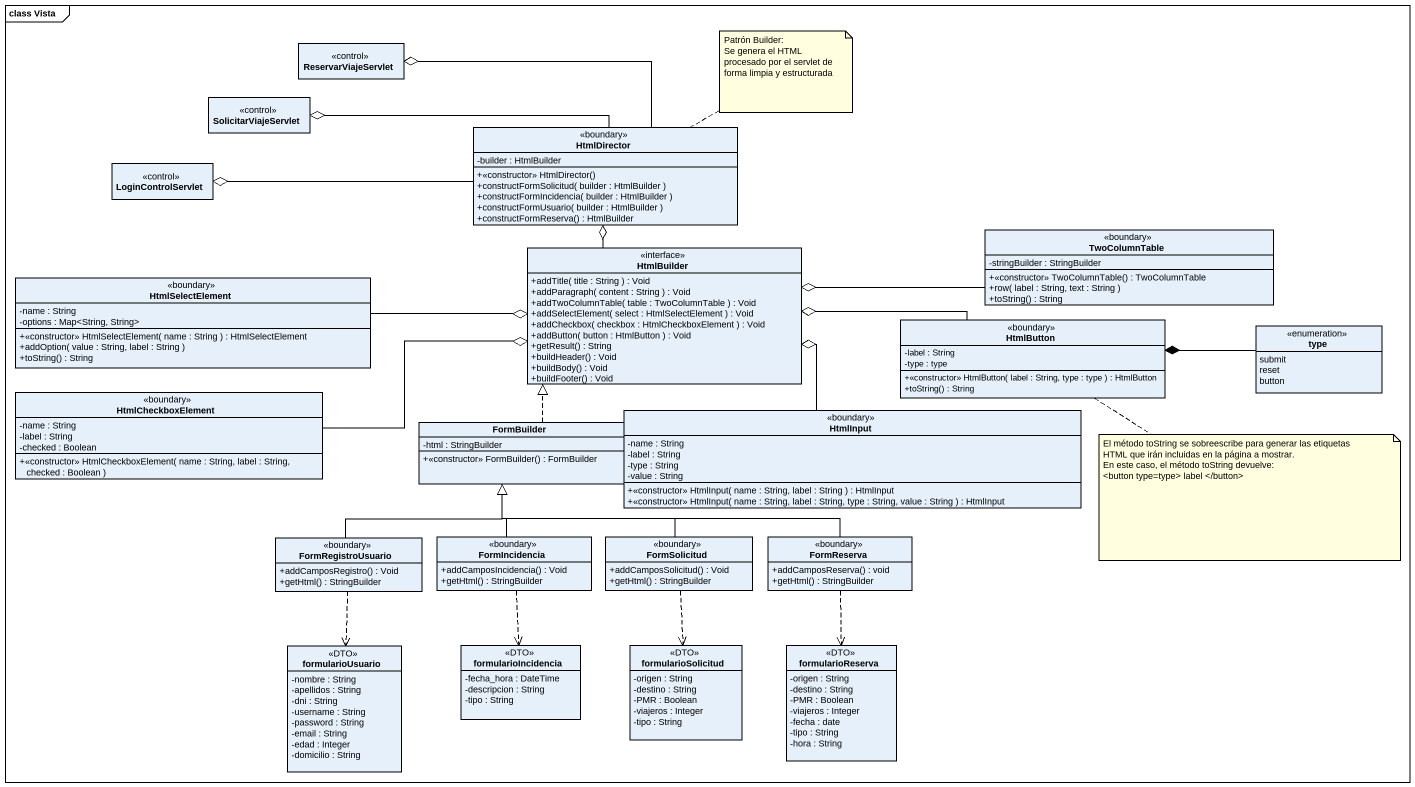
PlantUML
@startuml
mainframe class Vista
hide circle
hide empty members
skinparam classAttributeIconSize 0
class ReservarViajeServlet <<control>>
class SolicitarViajeServlet <<control>>
class HtmlDirector <<boundary>> {
  -builder : HtmlBuilder
  +<<constructor>> HtmlDirector()
  +constructFormSolicitud( builder : HtmlBuilder )
  +constructFormIncidencia( builder : HtmlBuilder )
  +constructFormUsuario( builder : HtmlBuilder )
  +constructFormReserva() : HtmlBuilder
}
class LoginControlServlet <<control>>
interface HtmlBuilder {
  +addTitle( title : String ) : Void
  +addParagraph( content : String ) : Void
  +addTwoColumnTable( table : TwoColumnTable ) : Void
  +addSelectElement( select : HtmlSelectElement ) : Void
  +addCheckbox( checkbox : HtmlCheckboxElement ) : Void
  +addButton( button : HtmlButton ) : Void
  +getResult() : String
  +buildHeader() : Void
  +buildBody() : Void
  +buildFooter() : Void
}
class TwoColumnTable <<boundary>> {
  -stringBuilder : StringBuilder
  +<<constructor>> TwoColumnTable() : TwoColumnTable
  +row( label : String, text : String )
  +toString() : String
}
class HtmlSelectElement <<boundary>> {
  -name : String
  -options : Map<String, String>
  +<<constructor>> HtmlSelectElement( name : String ) : HtmlSelectElement
  +addOption( value : String, label : String )
  +toString() : String
}
class HtmlButton <<boundary>> {
  -label : String
  -type : type
  +<<constructor>> HtmlButton( label : String, type : type ) : HtmlButton
  +toString() : String
}
enum type {
  submit
  reset
  button
}
class HtmlCheckboxElement <<boundary>> {
  -name : String
  -label : String
  -checked : Boolean
  +<<constructor>> HtmlCheckboxElement( name : String, label : String, checked : Boolean )
}
class HtmlInput <<boundary>> {
  -name : String
  -label : String
  -type : String
  -value : String
  +<<constructor>> HtmlInput( name : String, label : String ) : HtmlInput
  +<<constructor>> HtmlInput( name : String, label : String, type : String, value : String ) : HtmlInput
}
class FormBuilder {
  -html : StringBuilder
  +<<constructor>> FormBuilder() : FormBuilder
}
class FormRegistroUsuario <<boundary>> {
  +addCamposRegistro() : Void
  +getHtml() : StringBuilder
}
class FormIncidencia <<boundary>> {
  +addCamposIncidencia() : Void
  +getHtml() : StringBuilder
}
class FormSolicitud <<boundary>> {
  +addCamposSolicitud() : Void
  +getHtml() : StringBuilder
}
class FormReserva <<boundary>> {
  +addCamposReserva() : void
  +getHtml() : StringBuilder
}
class formularioUsuario <<DTO>> {
  -nombre : String
  -apellidos : String
  -dni : String
  -username : String
  -password : String
  -email : String
  -edad : Integer
  -domicilio : String
}
class formularioIncidencia <<DTO>> {
  -fecha_hora : DateTime
  -descripcion : String
  -tipo : String
}
class formularioSolicitud <<DTO>> {
  -origen : String
  -destino : String
  -PMR : Boolean
  -viajeros : Integer
  -tipo : String
}
class formularioReserva <<DTO>> {
  -origen : String
  -destino : String
  -PMR : Boolean
  -viajeros : Integer
  -fecha : date
  -tipo : String
  -hora : String
}
ReservarViajeServlet o-right- HtmlDirector
SolicitarViajeServlet o-right- HtmlDirector
HtmlDirector o-- HtmlBuilder
LoginControlServlet o-right- HtmlDirector
HtmlBuilder o-right- TwoColumnTable
HtmlBuilder o-left- HtmlSelectElement
HtmlBuilder o-right- HtmlButton
HtmlBuilder o-left- HtmlCheckboxElement
HtmlBuilder o-- HtmlInput
HtmlButton *-right- type
FormBuilder .up.|> HtmlBuilder
FormRegistroUsuario -up-|> FormBuilder
FormRegistroUsuario ..> formularioUsuario
FormIncidencia -up-|> FormBuilder
FormIncidencia ..> formularioIncidencia
FormSolicitud -up-|> FormBuilder
FormSolicitud ..> formularioSolicitud
FormReserva -left-|> FormBuilder
FormReserva ..> formularioReserva
note right of HtmlDirector
  Patrón Builder:
  Se genera el HTML procesado por el servlet de forma limpia y estructurada
end note
note bottom of HtmlButton
  El método toString se sobreescribe para generar las etiquetas HTML que irán incluidas en la página a mostrar.
  En este caso, el método toString devuelve:
  <button type=type> label </button>
end note
@enduml
